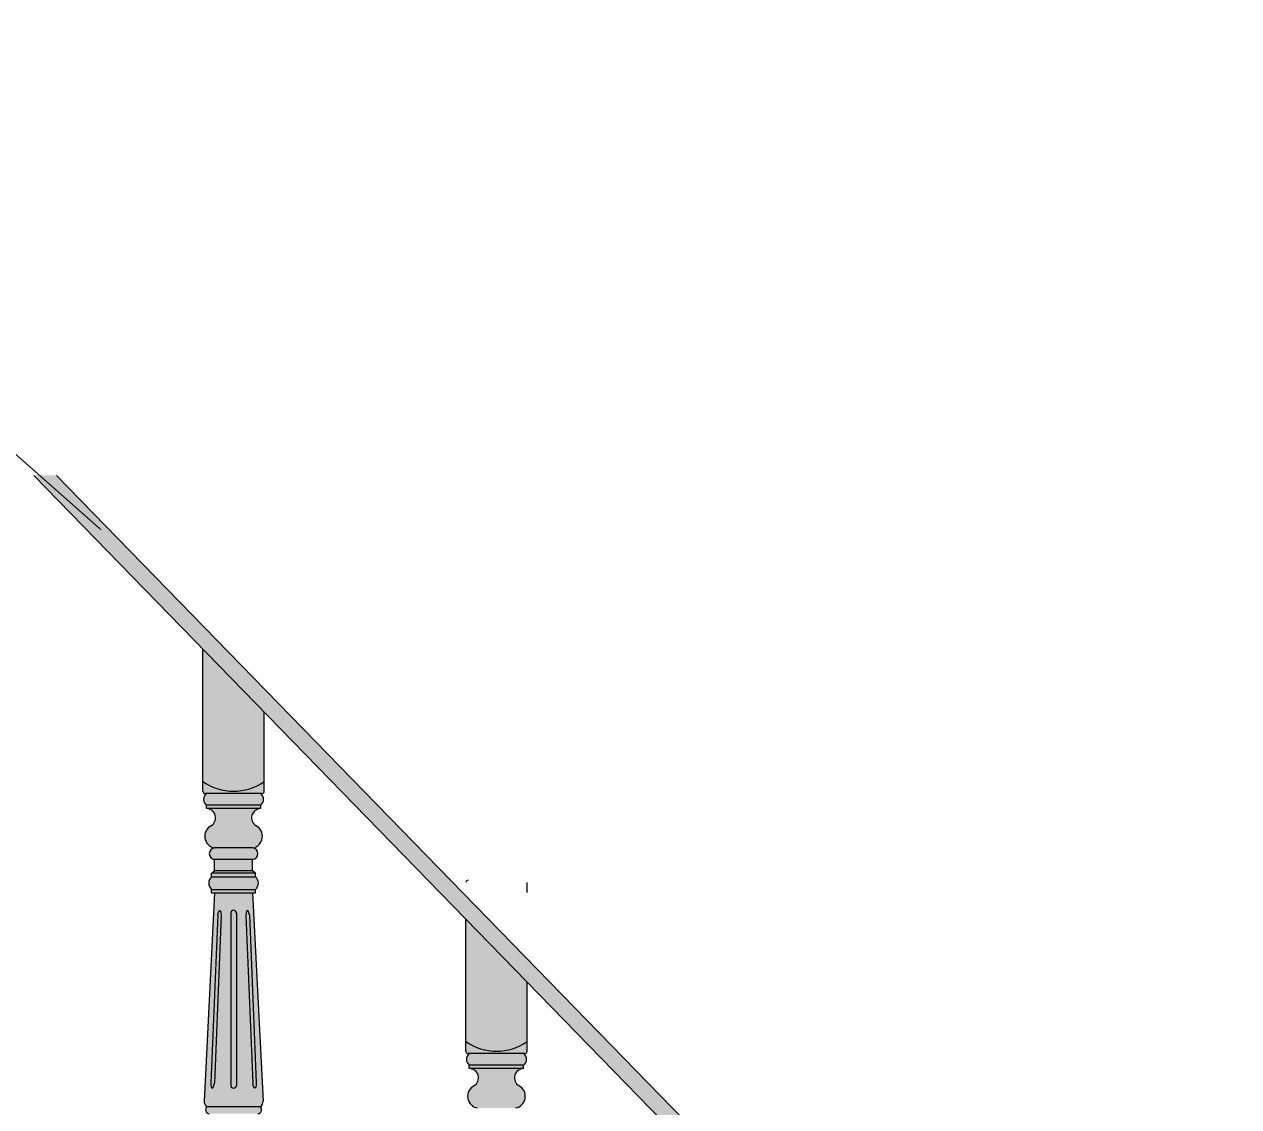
# Model space of a CAD drawing. Header units: millimetres. Extents: x -63086 to 144078, y -129912 to 13382.
# Drawn here: x 17609 to 18660, y -128108 to -127172 of the extents above; entities that cross this region are included whole.
import ezdxf
from ezdxf import colors
from ezdxf.entities.mleader import LeaderData, LeaderLine
from ezdxf.math import Vec2, Vec3

# ---------------------------------------------------------------- set-up
doc = ezdxf.new("R2010")
doc.units = ezdxf.units.MM
doc.layers.add('展開建具用', color=250, linetype='Continuous', lineweight=9)
doc.layers.add('文字', color=7, linetype='Continuous')
doc.styles.get("Standard").update_dxf_attribs({"font": 'MS Mincho.ttf'})

msp = doc.modelspace()

# ---------------------------------------------------------------- hatches: boundary and pattern name
at = {"layer": '展開建具用', "ltscale": 10, "true_color": 0xeeb97c, "transparency": 33554687}
h = msp.add_hatch(color=31, dxfattribs=at)
h.dxf.hatch_style = 1
h.paths.add_polyline_path([(17637.3561, -127562.0211), (17617.8818, -127562.0211), (18660.3327, -128632.6084), (18660.3327, -128612.6084)])
at = {"layer": '展開建具用', "ltscale": 10, "true_color": 0xe9a353, "transparency": 33554687}
h = msp.add_hatch(color=33, dxfattribs=at)
h.dxf.hatch_style = 1
h.paths.add_polyline_path([(17817.0835, -127766.5994), (17764.0835, -127712.1689), (17764.0835, -127826.7984, 0.321280105), (17817.0835, -127826.7984)])
h = msp.add_hatch(color=33, dxfattribs=at)
h.dxf.hatch_style = 1
h.paths.add_polyline_path([(17817.0835, -127826.7984, -0.321280105), (17764.0835, -127826.7984), (17764.0835, -127835.3123, 0.414213562), (17766.0835, -127837.3123), (17815.0835, -127837.3123, 0.414213562), (17817.0835, -127835.3123)])
h = msp.add_hatch(color=33, dxfattribs=at)
h.dxf.hatch_style = 1
h.paths.add_polyline_path([(17814.0835, -127837.3123), (17767.0835, -127837.3123, 0.498847435), (17767.0835, -127847.3123), (17814.0835, -127847.3123, 0.498847435)])
h = msp.add_hatch(color=33, dxfattribs=at)
h.dxf.hatch_style = 1
h.paths.add_polyline_path([(17814.0835, -127850.3123), (17767.0835, -127850.3123, -0.757752034), (17771.1587, -127865.2117, 0.719765596), (17774.0835, -127884.3123), (17807.0835, -127884.3123, 0.719765596), (17810.0083, -127865.2117, -0.757752034)])
h = msp.add_hatch(color=33, dxfattribs=at)
h.dxf.hatch_style = 1
h.paths.add_polyline_path([(17814.0835, -127847.3123), (17767.0835, -127847.3123), (17767.0835, -127850.3123), (17814.0835, -127850.3123)])
h = msp.add_hatch(color=33, dxfattribs=at)
h.dxf.hatch_style = 1
h.paths.add_polyline_path([(17807.0835, -127884.3123), (17774.0835, -127884.3123, 0.899460269), (17774.0835, -127894.3123), (17807.0835, -127894.3123, 0.899460269)])
h = msp.add_hatch(color=33, dxfattribs=at)
h.dxf.hatch_style = 1
h.paths.add_polyline_path([(17807.0835, -127894.3123), (17774.0835, -127894.3123), (17774.0835, -127904.3123), (17807.0835, -127904.3123)])
h = msp.add_hatch(color=33, dxfattribs=at)
h.dxf.hatch_style = 1
h.paths.add_polyline_path([(17809.5835, -127909.3123), (17771.5835, -127909.3123, 0.453113965), (17771.5835, -127920.3123), (17809.5835, -127920.3123, 0.453113965)])
h = msp.add_hatch(color=33, dxfattribs=at)
h.dxf.hatch_style = 1
h.paths.add_polyline_path([(17807.0835, -127904.3123), (17774.0835, -127904.3123), (17771.5835, -127906.3123), (17809.5835, -127906.3123)])
h = msp.add_hatch(color=33, dxfattribs=at)
h.dxf.hatch_style = 1
h.paths.add_polyline_path([(17809.5835, -127906.3123), (17771.5835, -127906.3123), (17771.5835, -127909.3123), (17809.5835, -127909.3123)])
h = msp.add_hatch(color=33, dxfattribs=at)
h.dxf.hatch_style = 1
h.paths.add_polyline_path([(17807.0835, -127923.3123), (17774.0835, -127923.3123), (17765.1122, -128103.4706, 0.288479475), (17767.5835, -128108.3123), (17813.5835, -128108.3123, 0.288479475), (17816.0548, -128103.4706)])
edge = h.paths.add_edge_path(flags=16)
edge.add_ellipse((17808.5939, -128086.1193), major_axis=(-0.4614, 6.1685), ratio=0.251565095, start_angle=105.095602, end_angle=254.0677203, ccw=False)
edge.add_line((17807.2158, -128087.8379), (17801.3061, -127942.4626))
edge.add_ellipse((17803.2192, -127947.9898), major_axis=(-0.7234, 9.623), ratio=0.19097604, start_angle=-54.7686066, end_angle=54.1253524, ccw=False)
edge.add_line((17804.303, -127942.3257), (17810.2127, -128087.701))
h.paths.add_polyline_path([(17788.0835, -128089.8123), (17788.0835, -127940.8123, -1), (17793.0835, -127940.8123), (17793.0835, -128089.8123, -1)], flags=16)
edge = h.paths.add_edge_path(flags=16)
edge.add_ellipse((17772.5731, -128086.1193), major_axis=(0.4614, 6.1685), ratio=0.251565095, start_angle=105.9322797, end_angle=254.904398, ccw=False)
edge.add_line((17770.9543, -128087.701), (17776.864, -127942.3257))
edge.add_ellipse((17777.9478, -127947.9898), major_axis=(0.7234, 9.623), ratio=0.19097604, start_angle=305.8746476, end_angle=414.7686066, ccw=False)
edge.add_line((17779.8609, -127942.4626), (17773.9512, -128087.8379))
h = msp.add_hatch(color=33, dxfattribs=at)
h.dxf.hatch_style = 1
h.paths.add_polyline_path([(17809.5835, -127920.3123), (17771.5835, -127920.3123), (17771.5835, -127923.3123), (17809.5835, -127923.3123)])
h = msp.add_hatch(color=33, dxfattribs=at)
h.dxf.hatch_style = 1
edge = h.paths.add_edge_path()
edge.add_ellipse((17777.9478, -127947.9898), major_axis=(0.7234, 9.623), ratio=0.19097604, start_angle=305.8746476, end_angle=414.7686066)
edge.add_line((17776.864, -127942.3257), (17770.9543, -128087.701))
edge.add_ellipse((17772.5731, -128086.1193), major_axis=(0.4614, 6.1685), ratio=0.251565095, start_angle=105.9322797, end_angle=254.904398)
edge.add_line((17773.9512, -128087.8379), (17779.8609, -127942.4626))
h = msp.add_hatch(color=33, dxfattribs=at)
h.dxf.hatch_style = 1
h.paths.add_polyline_path([(17793.0835, -127940.8123, 1), (17788.0835, -127940.8123), (17788.0835, -128089.8123, 1), (17793.0835, -128089.8123)])
h = msp.add_hatch(color=33, dxfattribs=at)
h.dxf.hatch_style = 1
edge = h.paths.add_edge_path()
edge.add_ellipse((17803.2192, -127947.9898), major_axis=(-0.7234, 9.623), ratio=0.19097604, start_angle=-54.7686066, end_angle=54.1253524)
edge.add_line((17801.3061, -127942.4626), (17807.2158, -128087.8379))
edge.add_ellipse((17808.5939, -128086.1193), major_axis=(-0.4614, 6.1685), ratio=0.251565095, start_angle=105.095602, end_angle=254.0677203)
edge.add_line((17810.2127, -128087.701), (17804.303, -127942.3257))
h = msp.add_hatch(color=33, dxfattribs=at)
h.dxf.hatch_style = 1
h.paths.add_polyline_path([(18044.5835, -128000.2397), (17991.5835, -127945.8092), (17991.5835, -128051.7984, 0.321280105), (18044.5835, -128051.7984)])
h = msp.add_hatch(color=33, dxfattribs=at)
h.dxf.hatch_style = 1
h.paths.add_polyline_path([(17991.5835, -128051.7984), (17991.5835, -128060.3123, 0.414213562), (17993.5835, -128062.3123), (18042.5835, -128062.3123, 0.414213562), (18044.5835, -128060.3123), (18044.5835, -128051.7984, -0.321280105)])
h = msp.add_hatch(color=33, dxfattribs=at)
h.dxf.hatch_style = 1
h.paths.add_polyline_path([(18041.5835, -128062.3123), (17994.5835, -128062.3123, 0.498847435), (17994.5835, -128072.3123), (18041.5835, -128072.3123, 0.498847435)])
h = msp.add_hatch(color=33, dxfattribs=at)
h.dxf.hatch_style = 1
h.paths.add_polyline_path([(18037.5083, -128090.2117, -0.757752034), (18041.5835, -128075.3123), (17994.5835, -128075.3123, -0.757752034), (17998.6587, -128090.2117, 0.719765596), (18001.5835, -128109.3123), (18034.5835, -128109.3123, 0.719765596)])
h = msp.add_hatch(color=33, dxfattribs=at)
h.dxf.hatch_style = 1
h.paths.add_polyline_path([(18041.5835, -128072.3123), (17994.5835, -128072.3123), (17994.5835, -128075.3123), (18041.5835, -128075.3123)])
h = msp.add_hatch(color=33, dxfattribs=at)
h.dxf.hatch_style = 1
h.paths.add_polyline_path([(17813.5835, -128108.3123), (17767.5835, -128108.3123, 0.707077339), (17769.5835, -128114.3123), (17811.5835, -128114.3123, 0.707077339)])

# ---------------------------------------------------------------- linework, layer by layer
at = {"layer": '展開建具用', "ltscale": 10}
for p, q in [((18660.3327, -128632.6084), (17617.8818, -127562.0211)), ((18660.3327, -128612.6084), (17637.3561, -127562.0211)), ((17764.0835, -127835.3123), (17764.0835, -127712.1689)), ((17817.0835, -127835.3123), (17817.0835, -127766.5994)), ((17815.0835, -127837.3123), (17766.0835, -127837.3123)), ((17814.0835, -127847.3123), (17767.0835, -127847.3123)), ((17767.0835, -127850.3123), (17767.0835, -127847.3123)), ((17814.0835, -127850.3123), (17767.0835, -127850.3123)), ((17814.0835, -127850.3123), (17814.0835, -127847.3123)), ((17807.0835, -127884.3123), (17774.0835, -127884.3123)), ((17807.0835, -127894.3123), (17774.0835, -127894.3123)), ((17774.0835, -127904.3123), (17774.0835, -127894.3123)), ((17807.0835, -127904.3123), (17807.0835, -127894.3123)), ((17771.5835, -127906.3123), (17774.0835, -127904.3123)), ((17809.5835, -127906.3123), (17771.5835, -127906.3123)), ((17771.5835, -127909.3123), (17771.5835, -127906.3123)), ((17771.5835, -127909.3123), (17809.5835, -127909.3123)), ((17807.0835, -127904.3123), (17774.0835, -127904.3123)), ((17809.5835, -127906.3123), (17807.0835, -127904.3123)), ((17809.5835, -127909.3123), (17809.5835, -127906.3123)), ((18044.5835, -127922.8262), (18044.5835, -127914.3123)), ((17774.0835, -127923.3123), (17765.1122, -128103.4706)), ((17771.5835, -127920.3123), (17809.5835, -127920.3123)), ((17771.5835, -127923.3123), (17771.5835, -127920.3123)), ((17771.5835, -127923.3123), (17809.5835, -127923.3123)), ((17807.0835, -127923.3123), (17816.0548, -128103.4706)), ((17809.5835, -127923.3123), (17809.5835, -127920.3123)), ((17788.0835, -127940.8123), (17788.0835, -128089.8123)), ((17793.0835, -127940.8123), (17793.0835, -128089.8123)), ((17776.864, -127942.3257), (17770.9543, -128087.701)), ((17779.8609, -127942.4626), (17773.9512, -128087.8379)), ((17801.3061, -127942.4626), (17807.2158, -128087.8379)), ((17804.303, -127942.3257), (17810.2127, -128087.701)), ((17991.5835, -128060.3123), (17991.5835, -127945.8092)), ((18044.5835, -128060.3123), (18044.5835, -128000.2397)), ((18042.5835, -128062.3123), (17993.5835, -128062.3123)), ((18041.5835, -128072.3123), (17994.5835, -128072.3123)), ((17994.5835, -128075.3123), (17994.5835, -128072.3123)), ((18041.5835, -128075.3123), (17994.5835, -128075.3123)), ((18041.5835, -128075.3123), (18041.5835, -128072.3123)), ((17813.5835, -128108.3123), (17767.5835, -128108.3123))]:
    msp.add_line(p, q, dxfattribs=at)
for centre, radius, start, end in [((17790.5835, -127789.814), 45.4982, 234.3776427, 305.6223573), ((17766.0835, -127835.3123), 2, 180, 270), ((17815.0835, -127835.3123), 2, 270, 0), ((17770.8479, -127842.3123), 6.2587, 126.9756057, 233.0243943), ((17810.3191, -127842.3123), 6.2587, 306.9756057, 53.0243943), ((17767.0279, -127858.3345), 8.0224, 300.9907891, 89.6032017), ((17814.1391, -127858.3345), 8.0224, 90.3967983, 239.0092109), ((17775.8184, -127874.2724), 10.1887, 117.2158401, 260.196005), ((17805.3486, -127874.2724), 10.1887, 279.803995, 62.7841599), ((17774.6143, -127889.3123), 5.0281, 96.0597547, 263.9402453), ((17806.5527, -127889.3123), 5.0281, 276.0597547, 83.9402453), ((17776.4065, -127914.8123), 7.3152, 131.2481119, 228.7518881), ((17804.7604, -127914.8123), 7.3152, 311.2481119, 48.7518881), ((17993.5835, -127914.3123), 2, 90, 180), ((17790.5835, -127940.8123), 2.5, 0, 180), ((18018.0835, -128014.814), 45.4982, 234.3776427, 305.6223573), ((17993.5835, -128060.3123), 2, 180, 270), ((17998.3479, -128067.3123), 6.2587, 126.9756057, 233.0243943), ((18037.8191, -128067.3123), 6.2587, 306.9756057, 53.0243943), ((18042.5835, -128060.3123), 2, 270, 0), ((17994.5279, -128083.3345), 8.0224, 300.9907891, 89.6032017), ((18041.6391, -128083.3345), 8.0224, 90.3967983, 239.0092109), ((17790.5835, -128089.8123), 2.5, 180, 0), ((18003.3184, -128099.2724), 10.1887, 117.2158401, 260.196005), ((18032.8486, -128099.2724), 10.1887, 279.803995, 62.7841599), ((17770.1945, -128103.928), 5.1028, 174.857394, 239.2244543), ((17769.6443, -128110.9587), 3.3541, 127.9084187, 268.9614789), ((17811.5227, -128110.9587), 3.3541, 271.0385211, 52.0915813), ((17810.9725, -128103.928), 5.1028, 300.7755457, 5.142606)]:
    msp.add_arc(centre, radius, start, end, dxfattribs=at)
at = {"layer": '展開建具用', "ltscale": 10, "extrusion": (0, 0, -1)}
for centre, major_axis, ratio, start_param, end_param in [((17777.9478, -127947.9898), (0.7234, 9.623), 0.19097604, -0.955892512, 0.944665609), ((17808.5939, -128086.1193), (-0.4614, 6.1685), 0.251565095, 1.848867065, 4.448921024)]:
    msp.add_ellipse(centre, major_axis=major_axis, ratio=ratio, start_param=start_param, end_param=end_param, dxfattribs=at)
at = {"layer": '展開建具用', "ltscale": 10}
for centre, major_axis, ratio, start_param, end_param in [((17803.2192, -127947.9898), (-0.7234, 9.623), 0.19097604, -0.955892512, 0.944665609), ((17772.5731, -128086.1193), (0.4614, 6.1685), 0.251565095, 1.848867065, 4.448921024)]:
    msp.add_ellipse(centre, major_axis=major_axis, ratio=ratio, start_param=start_param, end_param=end_param, dxfattribs=at)

# ---------------------------------------------------------------- leaders
at = {"layer": '文字', "ltscale": 10}
ml = msp.add_multileader_mtext('Standard', dxfattribs=at)
ml.set_content('手すり（木製）', color=256)
ml.set_leader_properties(lineweight=0)
ml.build(insert=Vec2(0, 0))
ctx = ml.context
ctx.base_point, ctx.char_height, ctx.plane_origin = Vec3(16591.7213, -127225.0817), 70, Vec3(17559.8227, -127901.958)
ctx.text_align_type = 2
notes = []
notes.append((ctx, [(0, (1, 1, 0), (17240.9213, -127225.0817), (-1, 0), 8, [(0, [(17676.9443, -127609.8507)], 0, [])])]))
ctx.mtext.insert, ctx.mtext.width, ctx.mtext.alignment, ctx.mtext.flow_direction = Vec3(17230.9213, -127183.2817), 665.998973, 3, 5
for ctx, leaders in notes:
    for number, flags, end, landing, length, lines in leaders:
        leader = LeaderData()
        leader.index, (leader.has_last_leader_line, leader.has_dogleg_vector, leader.attachment_direction) = number, flags
        leader.last_leader_point, leader.dogleg_vector, leader.dogleg_length = Vec3(end), Vec3(landing), length
        for number, points, colour, breaks in lines:
            line = LeaderLine()
            line.index, line.vertices, line.color, line.breaks = number, Vec3.list(points), colors.encode_raw_color(colour), breaks
            leader.lines.append(line)
        ctx.leaders.append(leader)

doc.saveas('drawing.dxf')
